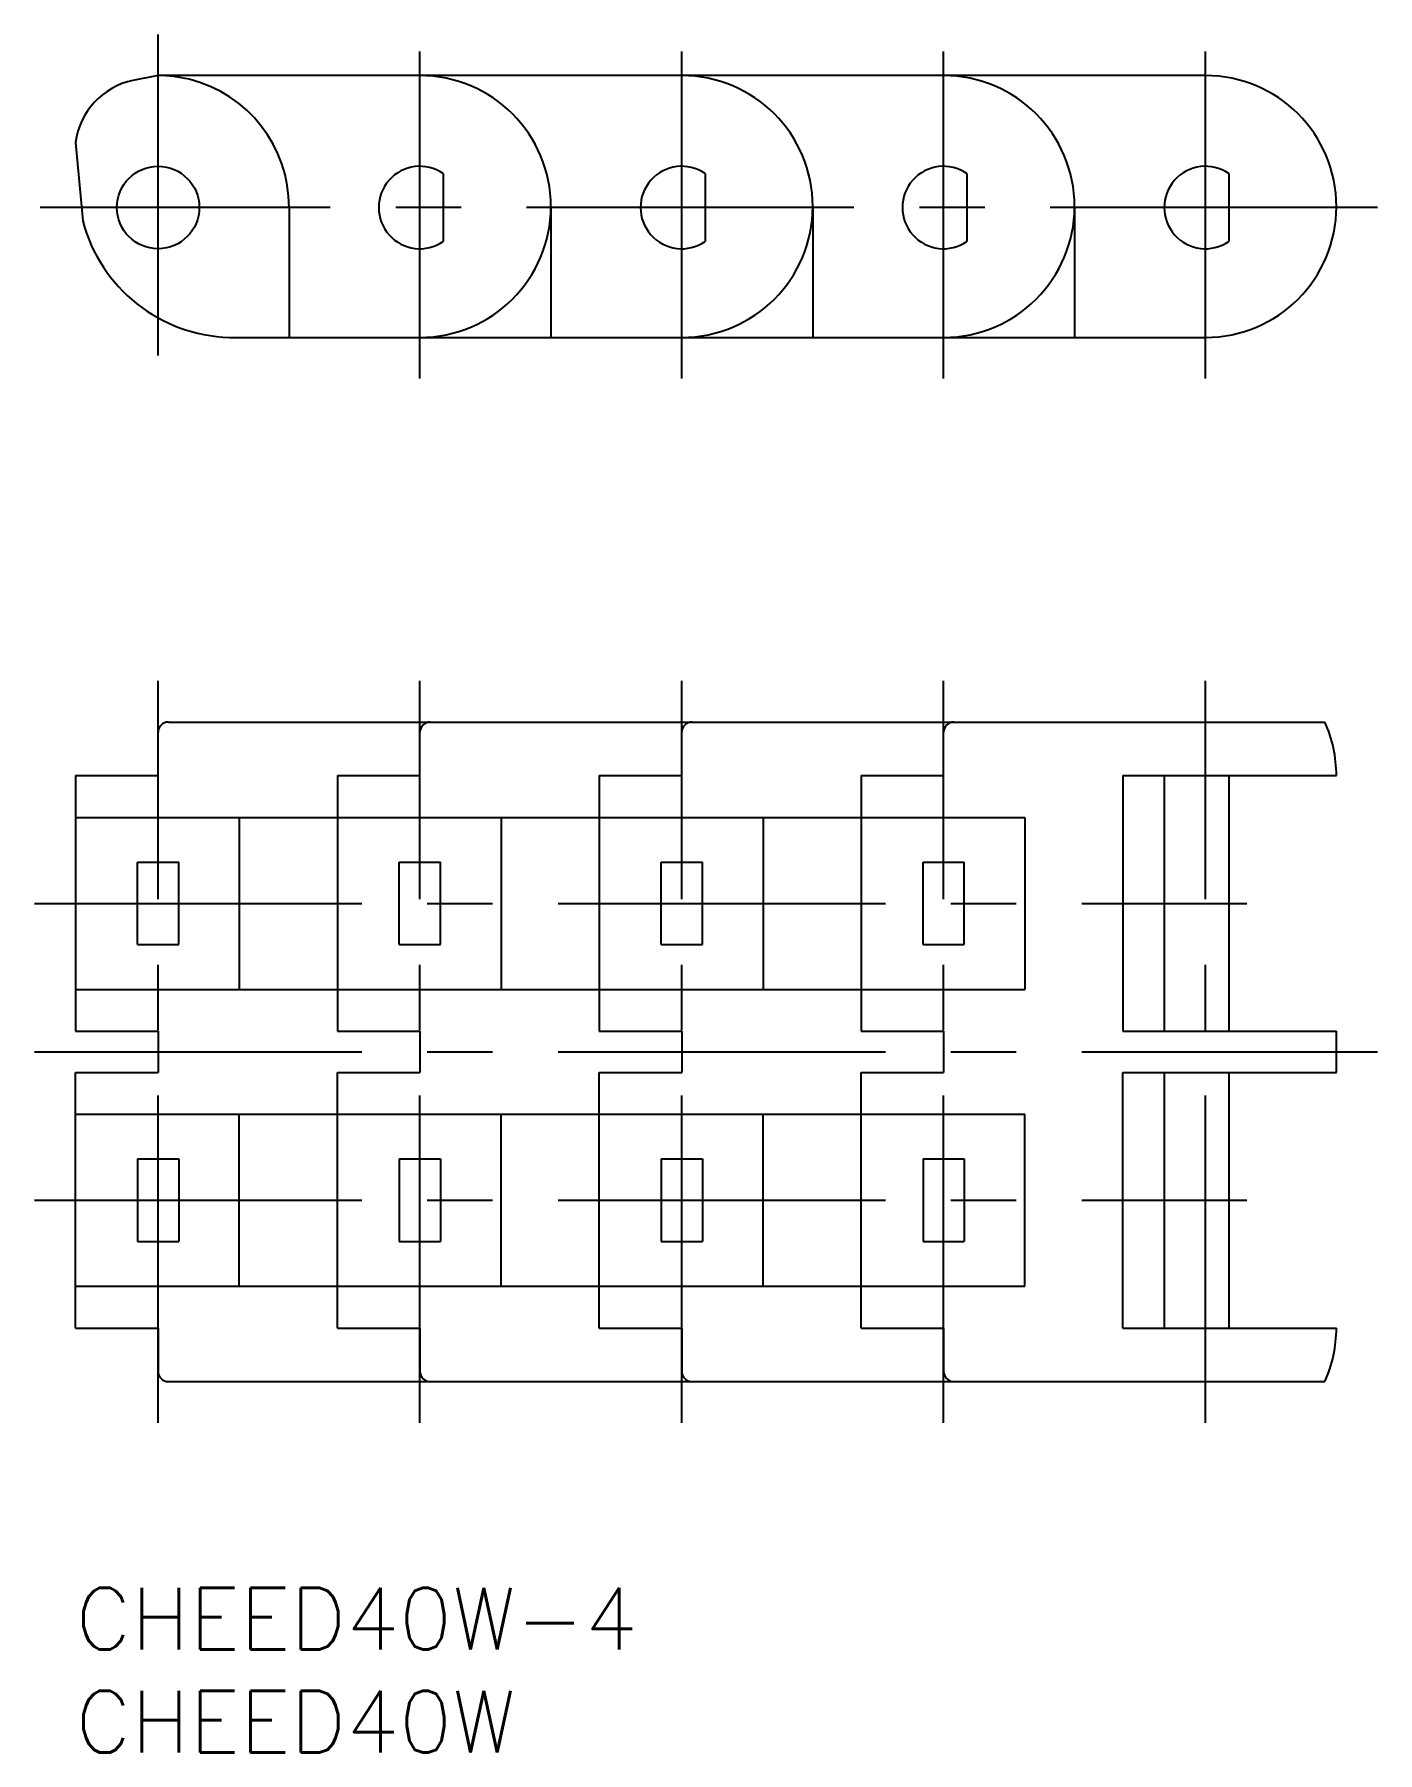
# Model space of a CAD drawing. Extents: x -2 to 63.1, y -8 to 75.4.
import ezdxf

# ---------------------------------------------------------------- set-up
doc = ezdxf.new("R2010")
doc.units = 0
doc.header["$LTSCALE"] = 0.5
doc.linetypes.add('CENTER', pattern=[50.8, 31.75, -6.35, 6.35, -6.35])
for name, color, linetype in [('MSM_CENTER', 1, 'CENTER'), ('MSM_CONTINUOUS', 7, 'CONTINUOUS'), ('MSM_PART_NUMBER', 7, 'CONTINUOUS')]:
    doc.layers.add(name, color=color, linetype=linetype)
doc.styles.get("Standard").update_dxf_attribs({"font": 'txt.shx', "height": 3, "bigfont": 'bigfont.shx'})

# ---------------------------------------------------------------- blocks, each defined once
blk = doc.blocks.new('*U11')
at = {"layer": 'MSM_PART_NUMBER'}
blk.add_text('CHEED40W-4', height=3, dxfattribs=at).set_placement((0, -3))
blk = doc.blocks.new('*U12')
at = {"layer": 'MSM_PART_NUMBER'}
blk.add_text('CHEED40W', height=3, dxfattribs=at).set_placement((0, -8))

msp = doc.modelspace()

# ---------------------------------------------------------------- linework, layer by layer
at = {"layer": 'MSM_CENTER'}
for p, q in [((4, 59.787), (4, 75.36)), ((16.7, 58.66), (16.7, 75.36)), ((29.4, 58.66), (29.4, 75.36)), ((42.1, 58.66), (42.1, 75.36)), ((54.8, 58.66), (54.8, 75.36)), ((63.15, 66.96), (-1.721, 66.96)), ((4, 8), (4, 44)), ((16.7, 8), (16.7, 44)), ((29.4, 8), (29.4, 44)), ((42.1, 8), (42.1, 44)), ((54.8, 8), (54.8, 44)), ((-2, 33.2), (56.8, 33.2)), ((-2, 26), (63.15, 26)), ((-2, 18.8), (56.8, 18.8))]:
    msp.add_line(p, q, dxfattribs=at)
at = {"layer": 'MSM_CONTINUOUS'}
for p, q in [((4, 73.36), (2.783, 73.128)), ((54.8, 73.36), (4, 73.36)), ((0, 70.116), (0.346, 66.312)), ((17.83, 68.61), (17.83, 65.31)), ((30.53, 68.61), (30.53, 65.31)), ((43.23, 68.61), (43.23, 65.31)), ((55.93, 68.61), (55.93, 65.31)), ((10.35, 66.96), (10.35, 60.66)), ((23.05, 67.01), (23.05, 60.66)), ((35.75, 67.01), (35.75, 60.66)), ((48.45, 67.01), (48.45, 60.66)), ((7.452, 60.66), (54.8, 60.66)), ((4.5, 42), (60.593, 42)), ((4, 39.4), (4, 41.5)), ((16.7, 39.4), (16.7, 41.5)), ((29.4, 39.4), (29.4, 41.5)), ((42.1, 39.4), (42.1, 41.5)), ((0, 39.4), (0, 27)), ((0, 39.4), (4, 39.4)), ((12.7, 39.4), (12.7, 27)), ((12.7, 39.4), (16.7, 39.4)), ((25.4, 39.4), (25.4, 27)), ((25.4, 39.4), (29.4, 39.4)), ((38.1, 39.4), (38.1, 27)), ((38.1, 39.4), (42.1, 39.4)), ((50.8, 39.4), (50.8, 27)), ((50.8, 39.4), (61.15, 39.4)), ((52.8, 39.4), (52.8, 27)), ((55.93, 39.4), (55.93, 27)), ((0, 37.375), (46.04, 37.375)), ((7.94, 37.375), (7.94, 29.025)), ((20.64, 37.375), (20.64, 29.025)), ((33.34, 37.375), (33.34, 29.025)), ((46.04, 37.375), (46.04, 29.025)), ((3, 35.2), (5, 35.2)), ((3, 31.2), (3, 35.2)), ((5, 31.2), (5, 35.2)), ((15.7, 31.2), (15.7, 35.2)), ((15.7, 35.2), (17.7, 35.2)), ((17.7, 31.2), (17.7, 35.2)), ((28.4, 31.2), (28.4, 35.2)), ((28.4, 35.2), (30.4, 35.2)), ((30.4, 31.2), (30.4, 35.2)), ((41.1, 31.2), (41.1, 35.2)), ((41.1, 35.2), (43.1, 35.2)), ((43.1, 31.2), (43.1, 35.2)), ((3, 31.2), (5, 31.2)), ((15.7, 31.2), (17.7, 31.2)), ((28.4, 31.2), (30.4, 31.2)), ((41.1, 31.2), (43.1, 31.2)), ((0, 29.025), (46.04, 29.025)), ((0, 27), (4, 27)), ((4, 27), (4, 25)), ((12.7, 27), (16.7, 27)), ((16.7, 27), (16.7, 25)), ((25.4, 27), (29.4, 27)), ((29.4, 27), (29.4, 25)), ((38.1, 27), (42.1, 27)), ((42.1, 27), (42.1, 25)), ((50.8, 27), (61.15, 27)), ((61.15, 25), (61.15, 27)), ((0, 12.6), (0, 25)), ((0, 25), (4, 25)), ((12.7, 12.6), (12.7, 25)), ((12.7, 25), (16.7, 25)), ((25.4, 25), (29.4, 25)), ((25.4, 12.6), (25.4, 25)), ((38.1, 12.6), (38.1, 25)), ((38.1, 25), (42.1, 25)), ((50.8, 12.6), (50.8, 25)), ((50.8, 25), (61.15, 25)), ((52.8, 25), (52.8, 12.6)), ((55.93, 25), (55.93, 12.6)), ((0, 22.975), (46.04, 22.975)), ((7.94, 14.625), (7.94, 22.975)), ((20.64, 14.625), (20.64, 22.975)), ((33.34, 14.625), (33.34, 22.975)), ((46.04, 14.625), (46.04, 22.975)), ((3, 20.8), (3, 16.8)), ((3, 20.8), (5, 20.8)), ((5, 20.8), (5, 16.8)), ((15.7, 20.8), (15.7, 16.8)), ((15.7, 20.8), (17.7, 20.8)), ((17.7, 20.8), (17.7, 16.8)), ((28.4, 20.8), (28.4, 16.8)), ((28.4, 20.8), (30.4, 20.8)), ((30.4, 20.8), (30.4, 16.8)), ((41.1, 20.8), (41.1, 16.8)), ((41.1, 20.8), (43.1, 20.8)), ((43.1, 20.8), (43.1, 16.8)), ((3, 16.8), (5, 16.8)), ((15.7, 16.8), (17.7, 16.8)), ((28.4, 16.8), (30.4, 16.8)), ((41.1, 16.8), (43.1, 16.8)), ((0, 14.625), (46.04, 14.625)), ((0, 12.6), (4, 12.6)), ((4, 12.6), (4, 10.5)), ((12.7, 12.6), (16.7, 12.6)), ((16.7, 12.6), (16.7, 10.5)), ((25.4, 12.6), (29.4, 12.6)), ((29.4, 12.6), (29.4, 10.5)), ((38.1, 12.6), (42.1, 12.6)), ((42.1, 12.6), (42.1, 10.5)), ((50.8, 12.6), (61.15, 12.6)), ((4.5, 10), (60.593, 10))]:
    msp.add_line(p, q, dxfattribs=at)
msp.add_circle((4, 66.96), 2, dxfattribs=at)
for centre, radius, start, end in [((4, 67.01), 6.35, 76.33642, 90), ((16.7, 67.01), 6.35, 270, 90), ((29.4, 67.01), 6.35, 270, 90), ((42.1, 67.01), 6.35, 270, 90), ((54.8, 67.01), 6.35, 270, 90), ((3.515, 69.659), 3.545, 101.93202, 172.59598), ((4, 67.01), 6.35, 359.54885, 76.33642), ((16.7, 66.96), 2, 55.58849, 304.41151), ((29.4, 66.96), 2, 55.58849, 304.41151), ((42.1, 66.96), 2, 55.58849, 304.41151), ((54.8, 66.96), 2, 55.58849, 304.41151), ((7.689, 68.251), 7.595, 194.79376, 268.20641), ((4.5, 41.5), 0.5, 90, 180), ((17.2, 41.5), 0.5, 90, 180), ((29.9, 41.5), 0.5, 90, 180), ((42.6, 41.5), 0.5, 90, 180), ((54.8, 39.4), 6.35, 0, 24.17022), ((54.8, 12.6), 6.35, 335.82978, 0), ((4.5, 10.5), 0.5, 180, 270), ((17.2, 10.5), 0.5, 180, 270), ((29.9, 10.5), 0.5, 180, 270), ((42.6, 10.5), 0.5, 180, 270)]:
    msp.add_arc(centre, radius, start, end, dxfattribs=at)

# ---------------------------------------------------------------- block references
for name in ['*U11', '*U12']:
    msp.add_blockref(name, (0, 0), dxfattribs=at)

doc.saveas('drawing.dxf')
